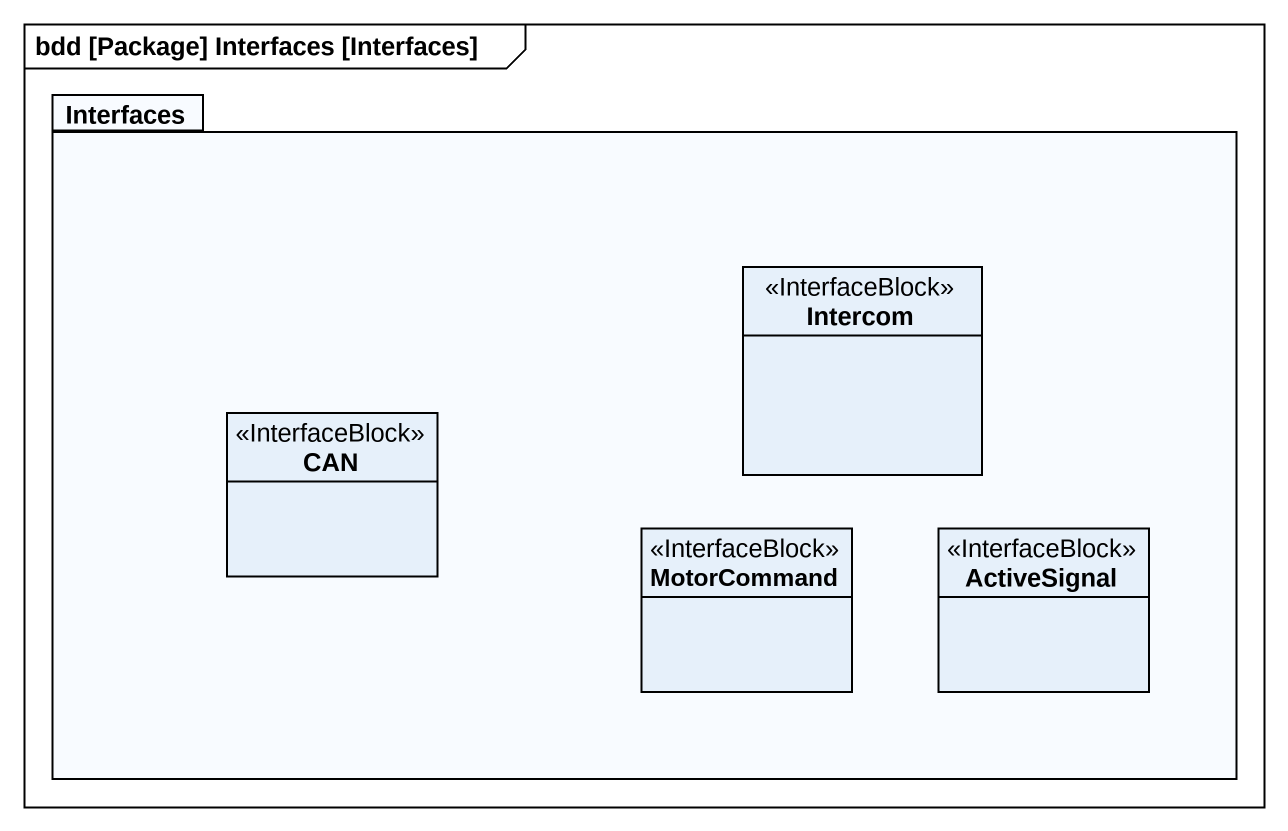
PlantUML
@startuml
mainframe bdd [Package] Interfaces [Interfaces]
hide circle
hide empty members
package Interfaces {
  class Intercom <<InterfaceBlock>>
  class CAN <<InterfaceBlock>>
  class MotorCommand <<InterfaceBlock>>
  class ActiveSignal <<InterfaceBlock>>
}
@enduml
